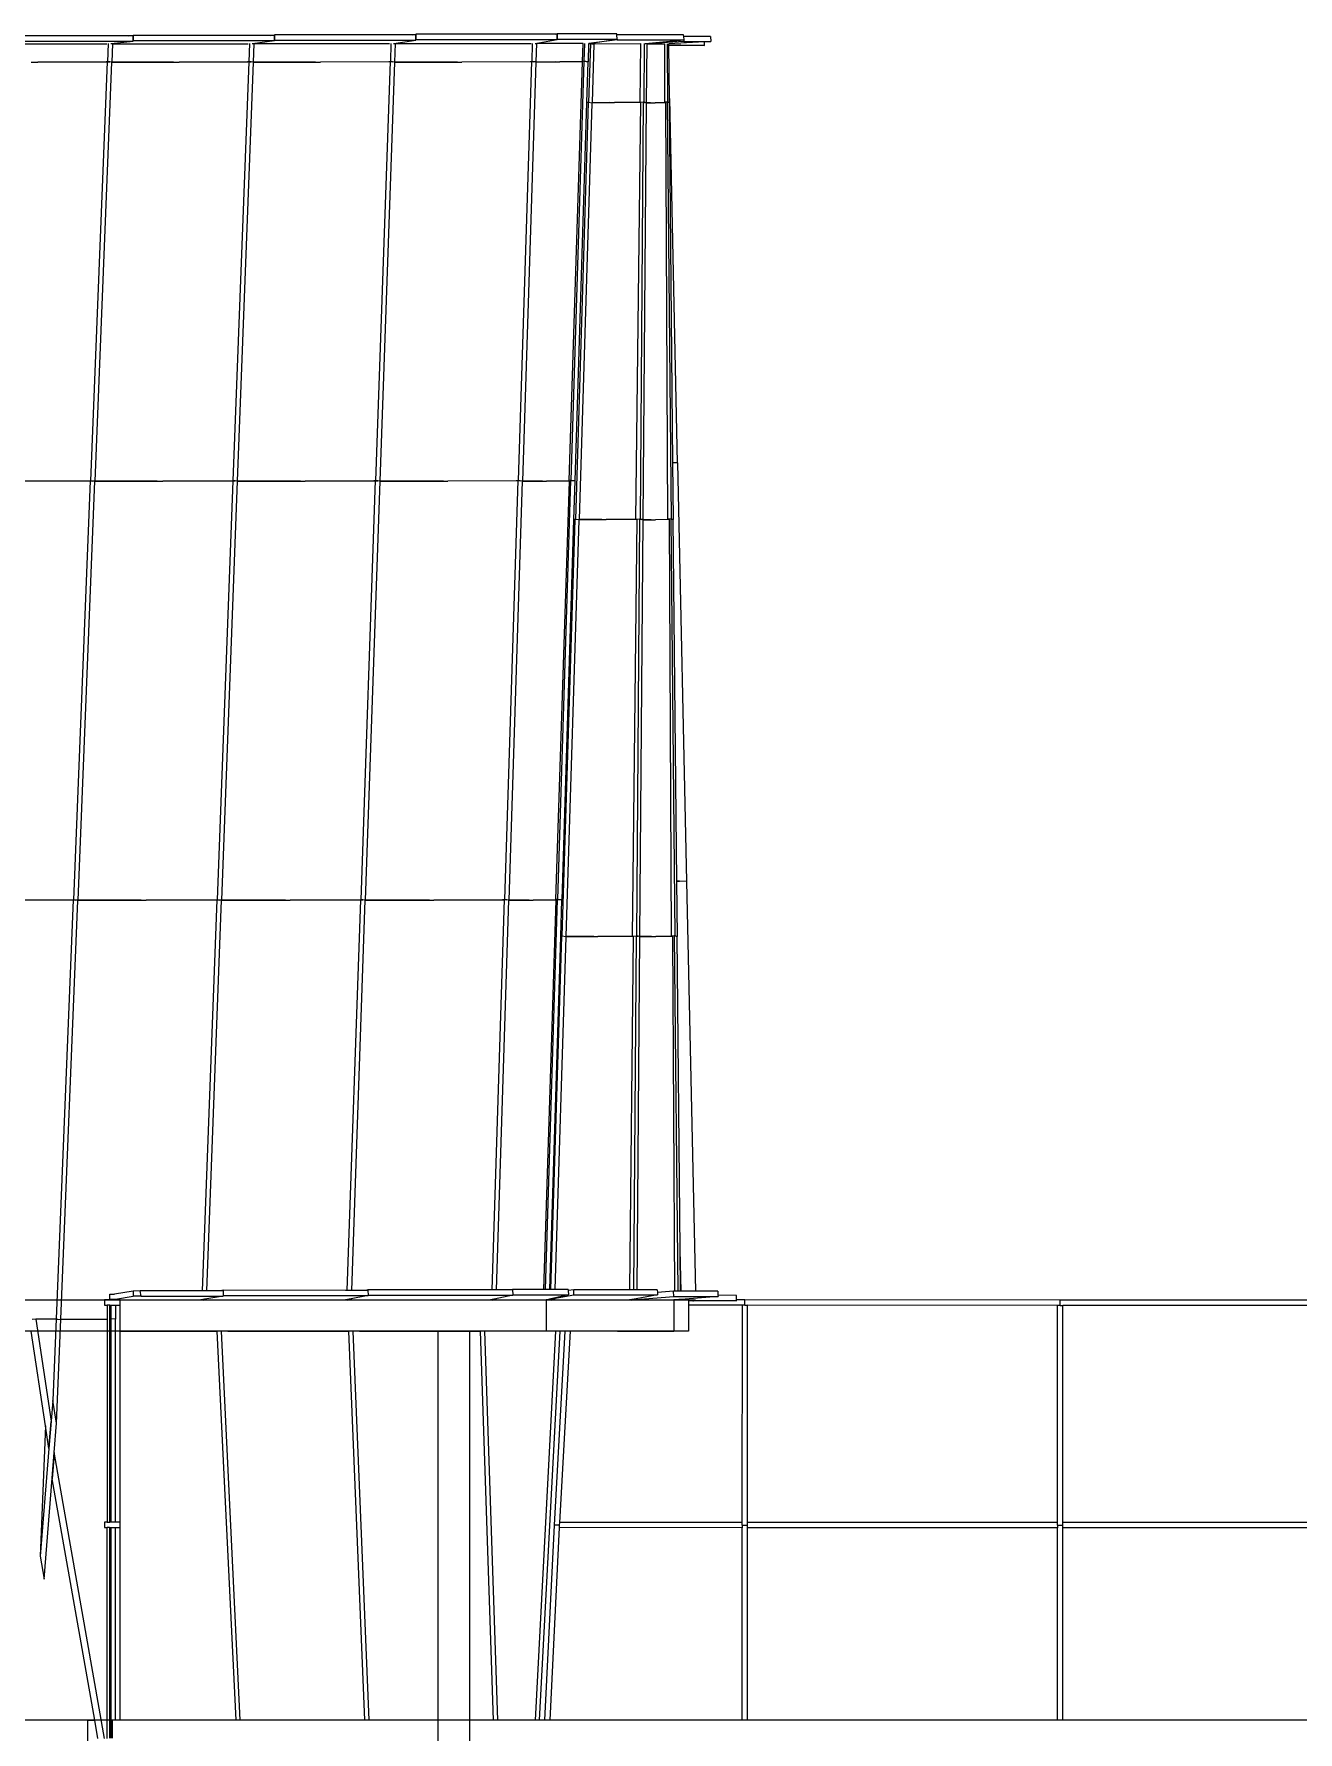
# Model space of a CAD drawing. Header units: millimetres. Extents: x 90964 to 877642, y 656808 to 1438307.
# Drawn here: x 822047 to 834075, y 1261913 to 1278073 of the extents above; entities that cross this region are included whole.
import ezdxf

# ---------------------------------------------------------------- set-up
doc = ezdxf.new("R2010")
doc.units = ezdxf.units.MM
doc.header["$LTSCALE"] = 300
doc.layers.add('ProfileEdges', color=7, linetype='Continuous')
doc.layers.add('SectionCutEdges', color=7, linetype='Continuous')

msp = doc.modelspace()

# ---------------------------------------------------------------- linework, layer by layer
at = {"color": 251}
for p, q in [((821444.5, 1277979.3), (822741.8, 1277979.4)), ((822951.5, 1278054.2), (821645.5, 1278054.2)), ((821646.9, 1278004.3), (822991.8, 1278004.3)), ((822754.4, 1277980.8), (822747.4, 1277808.1)), ((822779.7, 1277980.8), (822780.8, 1277980.9)), ((822780.8, 1277980.9), (822991.8, 1278004.3)), ((822780.8, 1277980.9), (822792, 1277979.8)), ((822790.7, 1277804.8), (822797.8, 1277979.3)), ((822792, 1277979.8), (824086.8, 1277979.9)), ((822792, 1277979.8), (822797.8, 1277979.3)), ((822951.5, 1278054.2), (822990.2, 1278059.3)), ((822990.4, 1278054.2), (822951.5, 1278054.2)), ((824301.5, 1278059.3), (822990.2, 1278059.3)), ((822990.2, 1278059.3), (822990.4, 1278054.2)), ((822991.3, 1278020), (822990.4, 1278054.2)), ((822990.4, 1278054.2), (822991.5, 1278020)), ((822991.3, 1278020), (822991.5, 1278020)), ((822991.6, 1278009.3), (822991.3, 1278020)), ((822991.5, 1278020), (822991.9, 1278009.4)), ((822991.9, 1278009.4), (822991.6, 1278009.3)), ((822991.8, 1278004.3), (822991.6, 1278009.3)), ((822991.9, 1278009.4), (824336.7, 1278009.4)), ((824099.3, 1277981.6), (824092.8, 1277808.9)), ((824124.8, 1277981.6), (824125.7, 1277981.7)), ((824125.7, 1277981.7), (824336.7, 1278009.4)), ((824125.7, 1277981.7), (824139.3, 1277980.4)), ((824136.2, 1277805.3), (824142.8, 1277980)), ((825431.8, 1277980.5), (824139.3, 1277980.4)), ((824139.3, 1277980.4), (824142.8, 1277980)), ((824301.5, 1278059.3), (824334.9, 1278064.3)), ((824335.1, 1278059.3), (824301.5, 1278059.3)), ((825650.2, 1278064.3), (824334.9, 1278064.3)), ((824334.9, 1278064.3), (824335.1, 1278059.3)), ((824336.4, 1278019), (824335.1, 1278059.3)), ((824335.1, 1278059.3), (824336.7, 1278019)), ((824336.4, 1278019), (824336.7, 1278019)), ((824336.6, 1278014.4), (824336.4, 1278019)), ((824336.8, 1278014.5), (824336.6, 1278014.4)), ((824336.7, 1278009.4), (824336.6, 1278014.4)), ((824336.7, 1278019), (824336.8, 1278014.5)), ((824336.8, 1278014.5), (825681.7, 1278014.5)), ((825444.3, 1277982.4), (825438.3, 1277809.7)), ((825469.9, 1277982.4), (825470.7, 1277982.5)), ((825470.7, 1277982.5), (825681.7, 1278014.5)), ((825470.7, 1277982.5), (825486.5, 1277980.9)), ((825481.6, 1277805.8), (825487.7, 1277980.8)), ((825486.5, 1277980.9), (826776.8, 1277981)), ((825486.5, 1277980.9), (825487.7, 1277980.8)), ((825650.2, 1278064.3), (825679.6, 1278069.4)), ((825679.8, 1278064.3), (825650.2, 1278064.3)), ((827005.5, 1278069.4), (825679.6, 1278069.4)), ((825679.6, 1278069.4), (825679.8, 1278064.3)), ((825681.5, 1278019.5), (825679.8, 1278064.3)), ((825679.8, 1278064.3), (825681.7, 1278019.6)), ((825681.7, 1278019.6), (825681.5, 1278019.5)), ((825681.7, 1278014.5), (825681.5, 1278019.5)), ((825681.7, 1278019.6), (827026.6, 1278019.6)), ((826789.3, 1277983.2), (826783.7, 1277810.5)), ((826815, 1277983.2), (826815.6, 1277983.3)), ((826815.6, 1277983.3), (827026.6, 1278019.6)), ((826815.6, 1277983.3), (826832.7, 1277981.5)), ((826827.1, 1277806.1), (826832.7, 1277981.3)), ((826832.7, 1277981.3), (826832.7, 1277981.5)), ((827271.8, 1277981.3), (826832.7, 1277981.3)), ((827005.5, 1278069.4), (827024.3, 1278072.9)), ((827024.5, 1278069.4), (827005.5, 1278069.4)), ((827592.8, 1278072.9), (827024.3, 1278072.9)), ((827024.3, 1278072.9), (827024.5, 1278069.4)), ((827024.5, 1278069.4), (827026.6, 1278023.1)), ((827026.4, 1278023.1), (827024.5, 1278069.4)), ((827026.6, 1278023.1), (827026.4, 1278023.1)), ((827026.6, 1278019.6), (827026.4, 1278023.1)), ((827026.6, 1278023.1), (827595.6, 1278023.1)), ((827266.3, 1277810.8), (827271.8, 1277981.3)), ((827284.4, 1277983.7), (827279.1, 1277813.1)), ((827322.5, 1277808.6), (827327.8, 1277980.8)), ((827341.9, 1277982.3), (827324.4, 1277420.6)), ((827327.8, 1277981.8), (827595.2, 1278023)), ((827595.5, 1278016.2), (827327.8, 1277981.1)), ((827327.8, 1277981.8), (827327.9, 1277983.7)), ((827327.8, 1277980.8), (827341.9, 1277982.3)), ((827327.8, 1277981.1), (827327.8, 1277981.8)), ((827327.8, 1277980.8), (827327.8, 1277981.1)), ((827341.9, 1277982.3), (827356.8, 1277980.1)), ((827356.8, 1277980.1), (827359.7, 1277980.4)), ((827356.8, 1277980.1), (827359.7, 1277979.7)), ((827359.7, 1277980.4), (827821.7, 1277980.8)), ((827359.7, 1277980.4), (827359.7, 1277979.7)), ((827359.7, 1277979.7), (827378.3, 1277976.9)), ((827361, 1277419.3), (827378.3, 1277976.9)), ((827593.2, 1278066.1), (827592.8, 1278072.9)), ((828229.3, 1278066.1), (827593.2, 1278066.1)), ((827595.6, 1278023.1), (827593.2, 1278066.1)), ((827595.2, 1278023), (827595.6, 1278023.1)), ((827595.2, 1278023), (827595.5, 1278016.2)), ((827595.5, 1278016.2), (828232.7, 1278016.2)), ((827814.6, 1277420.5), (827821.7, 1277980)), ((827821.7, 1277980), (827821.7, 1277980.8)), ((827853.5, 1277982.9), (827849.3, 1277422.7)), ((827862.4, 1277982.7), (827865.6, 1277982)), ((827865.6, 1277982), (828231.5, 1278016.1)), ((827865.6, 1277982), (827870, 1277981.1)), ((828232.2, 1277999.7), (827870.1, 1277980)), ((827875.4, 1277980.1), (827881.1, 1277979)), ((827876.9, 1277417.6), (827881.1, 1277978.8)), ((827881.1, 1277978.8), (827881.1, 1277979)), ((827881.1, 1277978.8), (828048.7, 1277978.9)), ((828050.9, 1277423.2), (828048.7, 1277978.9)), ((828070.9, 1277980), (828076.4, 1277424.4)), ((828428.4, 1277996.8), (828089.5, 1277980)), ((828089.5, 1277980), (828089.5, 1277980.1)), ((828089.5, 1277974), (828089.5, 1277980)), ((828089.5, 1277974), (828427.6, 1277962.1)), ((828089.6, 1277962.1), (828089.5, 1277974)), ((828427.6, 1277962.1), (828089.6, 1277962.1)), ((828094.6, 1277458.7), (828089.6, 1277962.1)), ((828230.5, 1278049.6), (828229.3, 1278066.1)), ((828484.6, 1278049.6), (828230.5, 1278049.6)), ((828232.7, 1278016.2), (828230.5, 1278049.6)), ((828231.5, 1278016.1), (828232.7, 1278016.2)), ((828231.5, 1278016.1), (828232.2, 1277999.7)), ((828232.2, 1277999.7), (828486.8, 1277999.7)), ((828427.6, 1277962.1), (828428.4, 1277996.8)), ((828486.8, 1277999.7), (828428.4, 1277996.8)), ((828484.6, 1278049.6), (828486.8, 1277999.7)), ((822022.2, 1277804.2), (822083.4, 1277804.2)), ((822733.2, 1277804.9), (822083.4, 1277804.2)), ((822745.3, 1277808.2), (822584.7, 1273820)), ((822628.7, 1273817.3), (822789.3, 1277803.8)), ((822738.1, 1277804.9), (822733.2, 1277804.9)), ((822734.4, 1277806.7), (822733.3, 1277806.6)), ((822745.3, 1277808.2), (822734.4, 1277806.7)), ((822747.1, 1277808), (822745.3, 1277808.2)), ((822747.1, 1277808), (822747.4, 1277808.1)), ((822768.2, 1277806.1), (822747.1, 1277808)), ((822747.4, 1277808.1), (822768.2, 1277806.1)), ((822789.3, 1277804.2), (822768.2, 1277806.1)), ((822789.3, 1277804.2), (822790.7, 1277804)), ((822789.3, 1277803.8), (822789.3, 1277804.2)), ((822789.3, 1277804.2), (822789.3, 1277804.2)), ((822790.7, 1277804), (822789.3, 1277803.8)), ((822790.7, 1277804.8), (823375.4, 1277804.7)), ((822790.7, 1277804.2), (822790.7, 1277804.8)), ((823375.4, 1277804.7), (822790.7, 1277804.2)), ((822790.7, 1277804), (822790.7, 1277804.2)), ((823375.4, 1277804.7), (823428.8, 1277804.7)), ((824078.7, 1277805.5), (823428.8, 1277804.7)), ((824090.8, 1277809), (823941, 1273820.8)), ((823985.1, 1273817.9), (824134.7, 1277804.5)), ((824083.6, 1277805.5), (824078.7, 1277805.5)), ((824079.9, 1277807.3), (824078.8, 1277807.2)), ((824090.8, 1277809), (824079.9, 1277807.3)), ((824092.5, 1277808.8), (824090.8, 1277809)), ((824092.5, 1277808.8), (824092.8, 1277808.9)), ((824113.7, 1277806.9), (824092.5, 1277808.8)), ((824092.8, 1277808.9), (824113.7, 1277806.9)), ((824134.8, 1277804.9), (824113.7, 1277806.9)), ((824135.1, 1277804.6), (824134.7, 1277804.5)), ((824134.7, 1277804.5), (824134.8, 1277804.6)), ((824134.8, 1277804.9), (824136.2, 1277804.7)), ((824134.8, 1277804.6), (824134.8, 1277804.9)), ((824134.8, 1277804.9), (824134.8, 1277804.9)), ((824135.1, 1277804.6), (824134.8, 1277804.6)), ((824726.6, 1277805.3), (824135.1, 1277804.6)), ((824136.2, 1277804.7), (824135.1, 1277804.6)), ((824136.2, 1277805.3), (824726.6, 1277805.3)), ((824136.2, 1277804.7), (824136.2, 1277805.3)), ((824726.6, 1277805.3), (824774.3, 1277805.2)), ((825424.1, 1277806.1), (824774.3, 1277805.2)), ((825436.2, 1277809.8), (825297.4, 1273821.7)), ((825341.4, 1273818.5), (825480.2, 1277805)), ((825429, 1277806.1), (825424.1, 1277806.1)), ((825425.3, 1277807.9), (825424.2, 1277807.7)), ((825436.2, 1277809.8), (825425.3, 1277807.9)), ((825438, 1277809.7), (825436.2, 1277809.8)), ((825438, 1277809.7), (825438.3, 1277809.7)), ((825459.1, 1277807.6), (825438, 1277809.7)), ((825438.3, 1277809.7), (825459.1, 1277807.6)), ((825480.2, 1277805.6), (825459.1, 1277807.6)), ((826076.2, 1277805.8), (825480.2, 1277805)), ((825480.2, 1277805.6), (825481.6, 1277805.4)), ((825480.2, 1277805.6), (825480.2, 1277805.6)), ((825480.2, 1277805.2), (825480.2, 1277805.6)), ((825481.6, 1277805.4), (825480.2, 1277805.2)), ((825480.2, 1277805), (825480.2, 1277805.2)), ((825481.6, 1277805.8), (826076.2, 1277805.8)), ((825481.6, 1277805.4), (825481.6, 1277805.8)), ((826076.2, 1277805.8), (826119.7, 1277805.7)), ((826769.6, 1277806.7), (826119.7, 1277805.7)), ((826781.7, 1277810.6), (826653.8, 1273822.5)), ((826697.8, 1273818.3), (826825.7, 1277805.8)), ((826774.5, 1277806.7), (826769.6, 1277806.7)), ((826770.8, 1277808.5), (826769.7, 1277808.3)), ((826781.7, 1277810.6), (826770.8, 1277808.5)), ((826783.4, 1277810.5), (826781.7, 1277810.6)), ((826783.4, 1277810.5), (826783.7, 1277810.5)), ((826804.5, 1277808.4), (826783.4, 1277810.5)), ((826783.7, 1277810.5), (826804.5, 1277808.4)), ((826825.7, 1277806.3), (826804.5, 1277808.4)), ((826825.7, 1277806.3), (826827.1, 1277806.1)), ((826825.7, 1277806.1), (826825.7, 1277806.3)), ((826825.7, 1277806.3), (826825.7, 1277806.3)), ((827010, 1277806.1), (826825.7, 1277805.8)), ((826825.7, 1277806.1), (826827.1, 1277806.1)), ((826827.1, 1277806.1), (826825.7, 1277805.8)), ((826825.7, 1277805.8), (826825.7, 1277806.1)), ((826827.1, 1277806.1), (827010, 1277806.1)), ((826827.1, 1277806.1), (826827.1, 1277806.1)), ((827010, 1277806.1), (827051, 1277806.1)), ((827265.6, 1277806.5), (827051, 1277806.1)), ((827139.9, 1273822.5), (827267.2, 1277806.5)), ((827277.9, 1277813.1), (827154.1, 1273824.9)), ((827267.2, 1277806.5), (827265.6, 1277806.5)), ((827266.3, 1277810.8), (827265.7, 1277810.7)), ((827277.9, 1277813.1), (827266.3, 1277810.8)), ((827278.8, 1277813), (827277.9, 1277813.1)), ((827278.8, 1277813), (827279.1, 1277813.1)), ((827321.6, 1277808.7), (827278.8, 1277813)), ((827279.1, 1277813.1), (827321.6, 1277808.7)), ((827309.5, 1277419.5), (827321.6, 1277808.4)), ((827321.6, 1277808.7), (827322.5, 1277808.6)), ((827321.6, 1277808.4), (827321.6, 1277808.7)), ((827322.5, 1277808.6), (827321.6, 1277808.4)), ((828094.6, 1277458.7), (828168.2, 1273990.9)), ((828095, 1277419.1), (828094.6, 1277458.7)), ((827197.8, 1273820.5), (827309.5, 1277419.5)), ((827321.8, 1277420.9), (827198.7, 1273453.1)), ((827236.9, 1273452.5), (827359.8, 1277415)), ((827321.8, 1277420.9), (827309.5, 1277419.5)), ((827324.4, 1277420.6), (827321.8, 1277420.9)), ((827359.9, 1277415.7), (827324.4, 1277420.6)), ((827359.8, 1277415.3), (827359.9, 1277415.7)), ((827359.8, 1277415.3), (827360.9, 1277415.1)), ((827359.8, 1277415), (827359.8, 1277415.3)), ((827360.9, 1277415.1), (827359.8, 1277415)), ((827360.9, 1277415.1), (827361, 1277418.4)), ((827361, 1277419.3), (827524.9, 1277419.1)), ((827361, 1277418.4), (827361, 1277419.3)), ((827524.9, 1277419.1), (827361, 1277418.4)), ((827524.9, 1277419.1), (827569.9, 1277419.1)), ((827814.6, 1277420.4), (827569.9, 1277419.3)), ((827774.4, 1273452.9), (827823, 1277420.5)), ((827844.3, 1277423.2), (827814.4, 1273455.3)), ((827844.3, 1277423.2), (827814.6, 1277420.5)), ((827823, 1277420.5), (827814.6, 1277420.4)), ((827814.6, 1277420.4), (827814.6, 1277420.5)), ((827847.8, 1277422.6), (827844.3, 1277423.2)), ((827845.2, 1273450.5), (827875.1, 1277417.1)), ((827847.8, 1277422.6), (827849.3, 1277422.7)), ((827857.7, 1277420.9), (827847.8, 1277422.6)), ((827849.3, 1277422.7), (827857.7, 1277421)), ((827857.7, 1277421), (827857.7, 1277420.9)), ((827857.7, 1277421), (827861.5, 1277420.3)), ((827861.5, 1277420.3), (827857.7, 1277420.9)), ((827875.1, 1277418), (827861.5, 1277420.3)), ((827875.1, 1277417.6), (827875.1, 1277418)), ((827875.1, 1277417.6), (827875.2, 1277417.6)), ((827875.1, 1277417.6), (827875.2, 1277417.6)), ((827875.1, 1277417.3), (827875.1, 1277417.6)), ((827875.1, 1277417.6), (827875.1, 1277417.6)), ((827876.4, 1277417.3), (827875.1, 1277417.3)), ((827875.1, 1277417.1), (827875.1, 1277417.3)), ((827876.9, 1277417.2), (827875.1, 1277417.1)), ((827875.2, 1277417.6), (827876.4, 1277417.3)), ((827876.4, 1277417.3), (827876.9, 1277417.2)), ((827876.9, 1277417.6), (827913.8, 1277417.5)), ((827876.9, 1277417.3), (827876.9, 1277417.6)), ((827913.8, 1277417.5), (827876.9, 1277417.3)), ((827876.9, 1277417.2), (827876.9, 1277417.3)), ((827913.8, 1277417.5), (827958.5, 1277417.5)), ((828050, 1277418.2), (827958.5, 1277417.7)), ((828050.9, 1277423.2), (828050, 1277423.2)), ((828060.6, 1277418.3), (828050, 1277418.2)), ((828072.8, 1277424.6), (828050.9, 1277423.2)), ((828077.6, 1273455), (828060.6, 1277418.3)), ((828072.8, 1277424.6), (828111.7, 1273456.8)), ((828074.2, 1277424.3), (828072.8, 1277424.6)), ((828074.2, 1277424.3), (828076.4, 1277424.4)), ((828093.6, 1277419.5), (828074.2, 1277424.3)), ((828076.4, 1277424.4), (828093.6, 1277419.5)), ((828093.6, 1277419.5), (828095, 1277419.1)), ((828093.6, 1277419.1), (828093.6, 1277419.5)), ((828095, 1277419.1), (828093.6, 1277419.1)), ((828127.2, 1273992.4), (828093.6, 1277419.1)), ((828168.2, 1273990.9), (828127.2, 1273992.4)), ((828132.5, 1273451.7), (828127.2, 1273992.4)), ((828171, 1273990.8), (828168.2, 1273990.9)), ((828171, 1273990.8), (828255.5, 1270007.1)), ((822566.9, 1273816.8), (821916.4, 1273816.1)), ((822582.6, 1273820.1), (822421.9, 1269832)), ((822466.5, 1269829.3), (822627.1, 1273815.9)), ((822567.9, 1273818), (822566.9, 1273817.9)), ((822575.8, 1273816.8), (822566.9, 1273816.8)), ((822582.6, 1273820.1), (822567.9, 1273818)), ((822584.4, 1273820), (822582.6, 1273820.1)), ((822584.4, 1273820), (822584.7, 1273820)), ((822605.7, 1273818.1), (822584.4, 1273820)), ((822584.7, 1273820), (822605.7, 1273818.1)), ((822627.2, 1273816.3), (822605.7, 1273818.1)), ((822627.1, 1273815.9), (822627.2, 1273816.2)), ((822628.6, 1273816.1), (822627.1, 1273815.9)), ((822627.2, 1273816.2), (822627.2, 1273816.3)), ((822627.2, 1273816.2), (822628.6, 1273816.1)), ((822628.6, 1273816.1), (822628.7, 1273817.3)), ((823220.9, 1273816.7), (822628.6, 1273816.1)), ((822628.7, 1273817.3), (823220.9, 1273816.7)), ((823220.9, 1273816.7), (823272.7, 1273816.6)), ((823923.3, 1273817.4), (823272.7, 1273816.6)), ((823938.9, 1273821), (823789.2, 1269832.8)), ((823833.8, 1269829.9), (823983.5, 1273816.5)), ((823924.3, 1273818.5), (823923.3, 1273818.4)), ((823932.1, 1273817.4), (823923.3, 1273817.4)), ((823938.9, 1273821), (823924.3, 1273818.5)), ((823940.7, 1273820.8), (823938.9, 1273821)), ((823940.7, 1273820.8), (823941, 1273820.8)), ((823962.2, 1273818.9), (823940.7, 1273820.8)), ((823941, 1273820.8), (823962.2, 1273818.9)), ((823983.5, 1273817), (823962.2, 1273818.9)), ((824582.8, 1273817.2), (823983.5, 1273816.5)), ((823983.5, 1273816.9), (823983.5, 1273817)), ((823983.5, 1273816.9), (823985, 1273816.8)), ((823983.5, 1273816.5), (823983.5, 1273816.9)), ((823985, 1273816.8), (823983.5, 1273816.5)), ((823983.5, 1273816.5), (823983.5, 1273816.5)), ((823985, 1273816.8), (823985.1, 1273817.9)), ((823985.1, 1273817.9), (824582.8, 1273817.2)), ((824582.8, 1273817.2), (824629.1, 1273817.2)), ((825279.7, 1273818), (824629.1, 1273817.2)), ((825295.3, 1273821.8), (825156.5, 1269833.6)), ((825201.1, 1269830.5), (825339.9, 1273816.9)), ((825280.7, 1273819), (825279.7, 1273818.8)), ((825288.5, 1273818), (825279.7, 1273818)), ((825295.3, 1273821.8), (825280.7, 1273819)), ((825297.1, 1273821.6), (825295.3, 1273821.8)), ((825297.1, 1273821.6), (825297.4, 1273821.7)), ((825318.5, 1273819.7), (825297.1, 1273821.6)), ((825297.4, 1273821.7), (825318.5, 1273819.7)), ((825339.9, 1273817.7), (825318.5, 1273819.7)), ((825943.4, 1273817.7), (825339.9, 1273816.9)), ((825339.9, 1273817.6), (825339.9, 1273817.7)), ((825339.9, 1273817.6), (825341.4, 1273817.5)), ((825339.9, 1273817.2), (825339.9, 1273817.6)), ((825341.4, 1273817.5), (825339.9, 1273817.2)), ((825339.9, 1273816.9), (825339.9, 1273817.2)), ((825341.4, 1273818.5), (825943.4, 1273817.7)), ((825341.4, 1273817.5), (825341.4, 1273818.5)), ((825943.4, 1273817.7), (825985.5, 1273817.7)), ((826636.1, 1273818.6), (825985.5, 1273817.7)), ((826651.7, 1273822.6), (826523.7, 1269834.4)), ((826568.4, 1269830.3), (826696.3, 1273817.8)), ((826637, 1273819.5), (826636.1, 1273819.3)), ((826644.9, 1273818.6), (826636.1, 1273818.6)), ((826651.7, 1273822.6), (826637, 1273819.5)), ((826653.4, 1273822.4), (826651.7, 1273822.6)), ((826653.4, 1273822.4), (826653.8, 1273822.5)), ((826674.8, 1273820.4), (826653.4, 1273822.4)), ((826653.8, 1273822.5), (826674.8, 1273820.4)), ((826696.3, 1273818.4), (826674.8, 1273820.4)), ((826696.3, 1273818.3), (826696.3, 1273818.4)), ((826696.3, 1273818.3), (826697.8, 1273818.2)), ((826696.3, 1273817.9), (826696.3, 1273818.3)), ((826697.8, 1273818.2), (826696.3, 1273817.9)), ((826884.6, 1273818.1), (826696.3, 1273817.8)), ((826696.3, 1273817.8), (826696.3, 1273817.9)), ((826697.8, 1273818.3), (826884.6, 1273818.1)), ((826697.8, 1273818.2), (826697.8, 1273818.3)), ((826884.6, 1273818.1), (826924.3, 1273818)), ((827138.7, 1273818.4), (826924.3, 1273818)), ((827014.5, 1269834.3), (827141.7, 1273818.4)), ((827151.8, 1273825), (827028, 1269836.8)), ((827141.7, 1273818.4), (827138.7, 1273818.4)), ((827139.9, 1273822.5), (827138.8, 1273822.2)), ((827151.8, 1273825), (827139.9, 1273822.5)), ((827153.5, 1273824.8), (827151.8, 1273825)), ((827153.5, 1273824.8), (827154.1, 1273824.9)), ((827196.1, 1273820.7), (827153.5, 1273824.8)), ((827154.1, 1273824.9), (827196.1, 1273820.7)), ((827184.7, 1273452.2), (827196.1, 1273820.2)), ((827196.1, 1273820.7), (827197.8, 1273820.5)), ((827196.1, 1273820.2), (827196.1, 1273820.7)), ((827197.8, 1273820.5), (827196.1, 1273820.2)), ((827194.6, 1273453.7), (827071.6, 1269485.8)), ((827072.4, 1269832.6), (827184.7, 1273452.2)), ((827111.9, 1269485), (827234.8, 1273447.6)), ((827194.6, 1273453.7), (827184.7, 1273452.2)), ((827198.7, 1273453.1), (827194.6, 1273453.7)), ((827234.8, 1273448.7), (827198.7, 1273453.1)), ((827234.8, 1273448.1), (827234.8, 1273448.7)), ((827234.8, 1273448.1), (827236.8, 1273447.8)), ((827234.8, 1273447.6), (827234.8, 1273448.1)), ((827236.8, 1273447.8), (827234.8, 1273447.6)), ((827236.8, 1273447.8), (827236.9, 1273450.9)), ((827236.9, 1273452.5), (827449.5, 1273451.7)), ((827236.9, 1273450.9), (827236.9, 1273452.5)), ((827449.5, 1273451.7), (827236.9, 1273450.9)), ((827449.5, 1273451.7), (827491.2, 1273451.5)), ((827774.4, 1273452.9), (827491.2, 1273451.8)), ((827742.3, 1269485.3), (827787.7, 1273452.9)), ((827783.6, 1273452.9), (827774.4, 1273452.9)), ((827810.1, 1273455.7), (827780.2, 1269487.9)), ((827810.1, 1273455.7), (827783.6, 1273452.9)), ((827787.7, 1273452.9), (827783.6, 1273452.9)), ((827813.3, 1273455.2), (827810.1, 1273455.7)), ((827813.3, 1273455.2), (827814.3, 1273455.3)), ((827814.3, 1273455.1), (827813.3, 1273455.2)), ((827813.4, 1269483), (827843.3, 1273449.8)), ((827814.3, 1273455.1), (827814.3, 1273455.3)), ((827814.3, 1273455.3), (827814.4, 1273455.3)), ((827828.3, 1273453), (827814.3, 1273455.1)), ((827814.4, 1273455.3), (827828.3, 1273453)), ((827843.3, 1273450.8), (827828.3, 1273453)), ((827843.3, 1273450.5), (827843.3, 1273450.8)), ((827843.3, 1273450.5), (827845.2, 1273450.1)), ((827843.3, 1273450), (827843.3, 1273450.5)), ((827918.5, 1273450.1), (827843.3, 1273449.8)), ((827845.2, 1273450.1), (827843.3, 1273450)), ((827843.3, 1273449.8), (827843.3, 1273450)), ((827845.2, 1273450.5), (827918.5, 1273450.1)), ((827845.2, 1273450.1), (827845.2, 1273450.5)), ((827918.5, 1273450.1), (827961.8, 1273449.9)), ((828076.5, 1273450.8), (827961.8, 1273450.3)), ((828077.6, 1273455), (828076.5, 1273454.9)), ((828093.5, 1273450.8), (828076.5, 1273450.8)), ((828106.2, 1273457.1), (828077.6, 1273455)), ((828113.2, 1269487.3), (828093.5, 1273450.8)), ((828106.2, 1273457.1), (828145.1, 1269489.3)), ((828108.7, 1273456.6), (828106.2, 1273457.1)), ((828108.7, 1273456.6), (828111.7, 1273456.8)), ((828130.1, 1273452.2), (828108.7, 1273456.6)), ((828111.7, 1273456.8), (828132.5, 1273451.7)), ((828130.1, 1273451.5), (828130.1, 1273452.2)), ((828132.5, 1273451.7), (828130.1, 1273451.5)), ((828163.9, 1270009.9), (828130.1, 1273451.5)), ((828163.9, 1270009.9), (828189.6, 1270009)), ((828163.9, 1270009.7), (828163.9, 1270009.9)), ((828189.6, 1270009), (828163.9, 1270009.7)), ((828169.1, 1269484.4), (828163.9, 1270009.7)), ((828255.5, 1270007.1), (828189.6, 1270009)), ((828257.6, 1270007.1), (828255.5, 1270007.1)), ((828257.6, 1270007.1), (828340.4, 1266107.3)), ((822404.9, 1269828.8), (821749, 1269828.1)), ((822419.8, 1269832.1), (822259.1, 1265843.9)), ((822304.3, 1265841.2), (822464.9, 1269827.9)), ((822413.4, 1269828.8), (822404.9, 1269828.8)), ((822405.9, 1269829.9), (822405, 1269829.8)), ((822419.8, 1269832.1), (822405.9, 1269829.9)), ((822421.6, 1269831.9), (822419.8, 1269832.1)), ((822421.6, 1269831.9), (822421.9, 1269832)), ((822443.3, 1269830.1), (822421.6, 1269831.9)), ((822421.9, 1269832), (822443.3, 1269830.1)), ((822465, 1269828.3), (822443.3, 1269830.1)), ((822464.9, 1269827.9), (822465, 1269828.2)), ((822465.8, 1269828), (822464.9, 1269827.9)), ((822465, 1269828.2), (822465, 1269828.3)), ((822465, 1269828.2), (822466.5, 1269828.1)), ((823066.6, 1269828.6), (822465.8, 1269828)), ((822466.5, 1269828.1), (822465.8, 1269828)), ((822466.5, 1269829.3), (823066.6, 1269828.6)), ((822466.5, 1269828.1), (822466.5, 1269829.3)), ((823066.6, 1269828.6), (823116.3, 1269828.6)), ((823772.3, 1269829.4), (823116.3, 1269828.6)), ((823787.2, 1269832.9), (823647.4, 1266111.6)), ((823692.8, 1266111.6), (823832.3, 1269828.4)), ((823773.2, 1269830.4), (823772.3, 1269830.2)), ((823780.7, 1269829.4), (823772.3, 1269829.4)), ((823787.2, 1269832.9), (823773.2, 1269830.4)), ((823788.9, 1269832.8), (823787.2, 1269832.9)), ((823788.9, 1269832.8), (823789.2, 1269832.8)), ((823810.6, 1269830.9), (823788.9, 1269832.8)), ((823789.2, 1269832.8), (823810.6, 1269830.9)), ((823832.3, 1269829), (823810.6, 1269830.9)), ((824439.1, 1269829.2), (823832.3, 1269828.4)), ((823832.3, 1269829), (823833.8, 1269828.8)), ((823832.3, 1269829), (823832.3, 1269829)), ((823832.3, 1269828.6), (823832.3, 1269829)), ((823833.8, 1269828.8), (823832.3, 1269828.6)), ((823832.3, 1269828.4), (823832.3, 1269828.6)), ((823833.8, 1269829.9), (824439.1, 1269829.2)), ((823833.8, 1269828.8), (823833.8, 1269829.9)), ((824439.1, 1269829.2), (824483.6, 1269829.1)), ((825139.6, 1269830), (824483.6, 1269829.1)), ((825154.5, 1269833.7), (825025, 1266116.3)), ((825070.4, 1266116.3), (825199.6, 1269828.8)), ((825140.5, 1269830.9), (825139.6, 1269830.7)), ((825148, 1269830), (825139.6, 1269830)), ((825154.5, 1269833.7), (825140.5, 1269830.9)), ((825156.2, 1269833.6), (825154.5, 1269833.7)), ((825156.2, 1269833.6), (825156.5, 1269833.6)), ((825177.9, 1269831.7), (825156.2, 1269833.6)), ((825156.5, 1269833.6), (825177.9, 1269831.7)), ((825199.6, 1269829.8), (825177.9, 1269831.7)), ((825199.6, 1269829.7), (825199.6, 1269829.8)), ((825810.5, 1269829.7), (825199.6, 1269828.8)), ((825199.6, 1269829.7), (825201.1, 1269829.5)), ((825199.6, 1269829.3), (825199.6, 1269829.7)), ((825201.1, 1269829.5), (825199.6, 1269829.3)), ((825199.6, 1269828.8), (825199.6, 1269829.3)), ((825201.1, 1269830.5), (825810.5, 1269829.7)), ((825201.1, 1269829.5), (825201.1, 1269830.5)), ((825810.5, 1269829.7), (825850.9, 1269829.6)), ((826506.9, 1269830.6), (825850.9, 1269829.6)), ((826521.7, 1269834.5), (826402.6, 1266120.9)), ((826447.9, 1266120.9), (826566.9, 1269829.7)), ((826507.8, 1269831.4), (826506.9, 1269831.1)), ((826515.3, 1269830.6), (826506.9, 1269830.6)), ((826521.7, 1269834.5), (826507.8, 1269831.4)), ((826523.5, 1269834.4), (826521.7, 1269834.5)), ((826523.5, 1269834.4), (826523.7, 1269834.4)), ((826545.2, 1269832.4), (826523.5, 1269834.4)), ((826523.7, 1269834.4), (826545.2, 1269832.4)), ((826566.9, 1269830.5), (826545.2, 1269832.4)), ((826566.9, 1269830.4), (826566.9, 1269830.5)), ((826566.9, 1269830.4), (826568.4, 1269830.3)), ((826566.9, 1269830), (826566.9, 1269830.4)), ((826568.4, 1269830.3), (826566.9, 1269830)), ((826759.2, 1269830), (826566.9, 1269829.7)), ((826566.9, 1269829.7), (826566.9, 1269830)), ((826568.4, 1269830.3), (826759.2, 1269830)), ((826568.4, 1269830.3), (826568.4, 1269830.3)), ((826759.2, 1269830), (826797.3, 1269830)), ((827013.2, 1269830.4), (826797.3, 1269830)), ((826897.9, 1266124.3), (827016.1, 1269830.4)), ((827025.6, 1269836.9), (826910.5, 1266124.3)), ((827016.1, 1269830.4), (827013.2, 1269830.4)), ((827014.5, 1269834.3), (827013.3, 1269834)), ((827025.6, 1269836.9), (827014.5, 1269834.3)), ((827027.4, 1269836.7), (827025.6, 1269836.9)), ((827027.4, 1269836.7), (827028, 1269836.8)), ((827070.6, 1269832.7), (827027.4, 1269836.7)), ((827028, 1269836.8), (827070.6, 1269832.7)), ((827059.8, 1269484.9), (827070.5, 1269832.2)), ((827070.5, 1269832.2), (827070.6, 1269832.7)), ((827072.4, 1269832.6), (827070.5, 1269832.2)), ((827070.6, 1269832.7), (827072.4, 1269832.6)), ((826955.5, 1266124.3), (827059.8, 1269484.9)), ((827068, 1269486.3), (826963.7, 1266124.3)), ((827005.7, 1266124.2), (827109.8, 1269480.6)), ((827068, 1269486.3), (827059.8, 1269484.9)), ((827071.6, 1269485.8), (827068, 1269486.3)), ((827109.8, 1269481.5), (827071.6, 1269485.8)), ((827109.8, 1269481.1), (827109.8, 1269481.5)), ((827109.8, 1269481.1), (827111.7, 1269480.8)), ((827109.8, 1269480.6), (827109.8, 1269481.1)), ((827111.7, 1269480.8), (827109.8, 1269480.6)), ((827111.7, 1269480.8), (827111.8, 1269483.3)), ((827111.8, 1269483.3), (827111.9, 1269485)), ((827373.7, 1269484.2), (827111.8, 1269483.3)), ((827111.9, 1269485), (827373.7, 1269484.2)), ((827373.7, 1269484.2), (827412.1, 1269484)), ((827742.3, 1269485.3), (827412.1, 1269484.3)), ((827717, 1266122.4), (827753.4, 1269485.3)), ((827752.9, 1269485.3), (827742.3, 1269485.3)), ((827777, 1269488.1), (827751.6, 1266122.4)), ((827777, 1269488.1), (827752.9, 1269485.3)), ((827753.4, 1269485.3), (827752.9, 1269485.3)), ((827779.4, 1269487.8), (827777, 1269488.1)), ((827779.4, 1269487.8), (827780.2, 1269487.9)), ((827783.8, 1269487.2), (827779.4, 1269487.8)), ((827780.2, 1269487.9), (827783.8, 1269487.3)), ((827783.8, 1269487.2), (827783.8, 1269487.3)), ((827783.8, 1269487.3), (827795.6, 1269485.6)), ((827795.6, 1269485.6), (827783.8, 1269487.2)), ((827786.5, 1266122.4), (827811.9, 1269482.3)), ((827811.9, 1269483.4), (827795.6, 1269485.6)), ((827811.9, 1269483.2), (827811.9, 1269483.4)), ((827811.9, 1269483.2), (827812.6, 1269483)), ((827811.9, 1269483), (827811.9, 1269483.2)), ((827811.9, 1269483), (827812.6, 1269483)), ((827811.9, 1269482.8), (827811.9, 1269483)), ((827813.4, 1269482.9), (827811.9, 1269482.8)), ((827811.9, 1269482.3), (827811.9, 1269482.8)), ((827922.9, 1269482.6), (827811.9, 1269482.3)), ((827812.6, 1269483), (827813.4, 1269482.9)), ((827813.4, 1269483), (827922.9, 1269482.6)), ((827813.4, 1269482.9), (827813.4, 1269483)), ((827922.9, 1269482.6), (827964.8, 1269482.5)), ((828112.1, 1269483.3), (827964.8, 1269482.8)), ((828113.2, 1269487.3), (828112.1, 1269487.2)), ((828127.3, 1269483.3), (828112.1, 1269483.3)), ((828140.4, 1269489.5), (828113.2, 1269487.3)), ((828146, 1266107.4), (828127.3, 1269483.3)), ((828140.4, 1269489.5), (828173.6, 1266107.4)), ((828142.7, 1269489.1), (828140.4, 1269489.5)), ((828142.7, 1269489.1), (828145.1, 1269489.3)), ((828166.9, 1269484.8), (828142.7, 1269489.1)), ((828145.1, 1269489.3), (828166.9, 1269484.8)), ((828166.9, 1269484.8), (828169.1, 1269484.4)), ((828166.9, 1269484.2), (828166.9, 1269484.8)), ((828169.1, 1269484.4), (828166.9, 1269484.2)), ((828196.1, 1266502), (828166.9, 1269484.2)), ((828204.5, 1266107.3), (828196.1, 1266502)), ((828200, 1266107.3), (828196.1, 1266502)), ((822769.8, 1266080.1), (822812.7, 1266080.1)), ((822769.8, 1266078.3), (822769.8, 1266080.1)), ((822802, 1266078.3), (822769.8, 1266078.3)), ((822802, 1266078.3), (822769.8, 1266073)), ((822769.8, 1266073), (822769.8, 1266078.3)), ((822769.9, 1266031.9), (822769.8, 1266073)), ((822769.9, 1266031.9), (822780.1, 1266033.5)), ((822769.9, 1266026.5), (822769.9, 1266031.9)), ((822780.1, 1266033.5), (822780.1, 1266026.5)), ((822780.1, 1266033.5), (822824.2, 1266031.8)), ((822812.7, 1266080.1), (822802, 1266078.3)), ((822992.5, 1266109.9), (822812.7, 1266080.1)), ((822824.2, 1266031.8), (822992.5, 1266059.7)), ((822824.2, 1266031.8), (822825.1, 1266031.8)), ((822825.1, 1266026.5), (822825.1, 1266031.8)), ((823633, 1266111.6), (823057.7, 1266111.8)), ((823066, 1266061.9), (823848.9, 1266061.7)), ((823647.4, 1266111.6), (823633, 1266111.6)), ((823668.9, 1266031.9), (823635, 1266026.3)), ((823692.8, 1266111.6), (823647.4, 1266111.6)), ((823657.6, 1266024.3), (823668.3, 1266026.2)), ((823668.3, 1266026.2), (823689.7, 1266030.1)), ((823671.8, 1266032.3), (823668.9, 1266031.9)), ((823689.7, 1266030.1), (823668.9, 1266031.9)), ((823848.9, 1266061.7), (823671.8, 1266032.3)), ((823689.7, 1266030.1), (823689.8, 1266032.3)), ((823820.2, 1266111.6), (823692.8, 1266111.6)), ((823847, 1266116.7), (823820.2, 1266111.6)), ((823847.2, 1266111.6), (823820.2, 1266111.6)), ((823847.2, 1266111.6), (823847, 1266116.7)), ((825010.6, 1266116.3), (823847, 1266116.7)), ((823847.4, 1266111.6), (823847.2, 1266111.6)), ((823847.4, 1266111.6), (823848.7, 1266066.8)), ((823848.7, 1266066.8), (825226.4, 1266066.4)), ((823848.7, 1266066.8), (823848.9, 1266061.7)), ((825025, 1266116.3), (825010.6, 1266116.3)), ((825046.4, 1266032.2), (825012.7, 1266025.8)), ((825012.7, 1266025.8), (825012.7, 1266025.8)), ((825070.4, 1266116.3), (825025, 1266116.3)), ((825035.2, 1266023.8), (825045, 1266025.8)), ((825045, 1266025.8), (825067.4, 1266030.4)), ((825048.8, 1266032.7), (825046.4, 1266032.2)), ((825067.4, 1266030.4), (825046.4, 1266032.2)), ((825226.4, 1266066.4), (825048.8, 1266032.7)), ((825067.4, 1266030.4), (825067.4, 1266032.7)), ((825200.6, 1266116.2), (825070.4, 1266116.3)), ((825224.3, 1266121.3), (825200.6, 1266116.2)), ((825224.5, 1266116.2), (825200.6, 1266116.2)), ((825224.5, 1266116.2), (825224.3, 1266121.3)), ((826388.2, 1266120.9), (825224.3, 1266121.3)), ((825224.7, 1266116.2), (825224.5, 1266116.2)), ((825224.7, 1266116.2), (825226.2, 1266071.5)), ((825226.2, 1266071.5), (826603.9, 1266071.1)), ((825226.2, 1266071.5), (825226.4, 1266066.4)), ((826402.6, 1266120.9), (826388.2, 1266120.9)), ((826424, 1266032.5), (826390.4, 1266025.4)), ((826390.4, 1266025.3), (826390.4, 1266025.4)), ((826447.9, 1266120.9), (826402.6, 1266120.9)), ((826412.9, 1266023.3), (826421.8, 1266025.3)), ((826421.8, 1266025.3), (826445, 1266030.7)), ((826424.9, 1266032.7), (826424, 1266032.5)), ((826445, 1266030.7), (826424, 1266032.5)), ((826603.9, 1266071.1), (826424.9, 1266032.7)), ((826445, 1266030.7), (826445.1, 1266032.7)), ((826586.5, 1266120.9), (826447.9, 1266120.9)), ((826601.7, 1266124.4), (826586.5, 1266120.9)), ((826601.8, 1266120.9), (826586.5, 1266120.9)), ((826601.8, 1266120.9), (826601.7, 1266124.4)), ((826897.9, 1266124.3), (826601.7, 1266124.4)), ((826602, 1266120.9), (826601.8, 1266120.9)), ((826602, 1266120.9), (826603.8, 1266074.6)), ((826603.8, 1266074.6), (827133.2, 1266074.5)), ((826603.8, 1266074.6), (826603.9, 1266071.1)), ((826910.5, 1266124.3), (826897.9, 1266124.3)), ((826955.5, 1266124.3), (826910.5, 1266124.3)), ((826919.8, 1266025.2), (826919.9, 1266025.2)), ((826919.8, 1266025.2), (826919.8, 1266025.2)), ((826919.9, 1266025.2), (827185.2, 1266072.8)), ((826919.9, 1266025.2), (826952.7, 1266032.7)), ((826960.8, 1266031.9), (826919.9, 1266025.2)), ((826919.9, 1266025.2), (826919.9, 1265726.5)), ((826952.7, 1266032.7), (826952.5, 1266032.7)), ((827133.2, 1266074.5), (826952.7, 1266032.7)), ((826952.7, 1266032.7), (826952.7, 1266032.8)), ((826963.7, 1266124.3), (826955.5, 1266124.3)), ((826960.8, 1266032.3), (826960.8, 1266031.9)), ((827002.7, 1266027.2), (826960.8, 1266031.9)), ((827005.7, 1266124.2), (826963.7, 1266124.3)), ((826967.4, 1266021.4), (826998.9, 1266026.5)), ((826987.5, 1266026.5), (826998.9, 1266026.5)), ((826998.9, 1266026.5), (827002.7, 1266027.2)), ((826998.9, 1266026.5), (827067.2, 1266026.5)), ((827002.7, 1266027.2), (827002.8, 1266032.2)), ((827131.1, 1266124.2), (827005.7, 1266124.2)), ((827067.2, 1266026.5), (827209.5, 1266026.5)), ((827131.1, 1266124.2), (827131.5, 1266113.4)), ((827182.7, 1266122.6), (827131.5, 1266113.4)), ((827131.5, 1266113.4), (827133.2, 1266074.5)), ((827185.2, 1266072.8), (827182.7, 1266122.6)), ((827717, 1266122.4), (827182.7, 1266122.6)), ((827185.2, 1266072.8), (827980, 1266072.6)), ((827209.5, 1266026.5), (827346.1, 1266026.5)), ((827346.1, 1266026.5), (827476, 1266026.5)), ((827476, 1266026.5), (827598.5, 1266026.5)), ((827598.5, 1266026.5), (827653.9, 1266026.5)), ((827714.7, 1266024.9), (827714.6, 1266024.9)), ((827757.4, 1266032.6), (827714.7, 1266024.9)), ((827714.7, 1266024.9), (827777.8, 1266029.8)), ((827751.6, 1266122.4), (827717, 1266122.4)), ((827731.2, 1266022.4), (827758.5, 1266025.6)), ((827786.5, 1266122.4), (827751.6, 1266122.4)), ((827778.4, 1266036.4), (827757.4, 1266032.6)), ((827777.8, 1266029.8), (827757.4, 1266032.6)), ((827758.5, 1266025.6), (827785.8, 1266028.7)), ((827785.8, 1266028.7), (827777.8, 1266029.8)), ((827980, 1266072.6), (827778.4, 1266036.4)), ((827778.9, 1266029.9), (828134.2, 1266057.5)), ((827785.8, 1266028.7), (827785.8, 1266030)), ((827977.5, 1266122.4), (827786.5, 1266122.4)), ((827822.3, 1266026.5), (827913.6, 1266026.5)), ((827913.6, 1266026.5), (827999, 1266026.5)), ((827977.5, 1266122.4), (827978.9, 1266095.5)), ((828131.4, 1266107.4), (827978.9, 1266095.5)), ((827978.9, 1266095.5), (827980, 1266072.6)), ((827999, 1266026.5), (828064.9, 1266026.5)), ((828134.2, 1266057.5), (828131.4, 1266107.4)), ((828146, 1266107.4), (828131.4, 1266107.4)), ((828134.2, 1266057.5), (828556.5, 1266057.3)), ((828137, 1266024.8), (828137.1, 1266024.8)), ((828137.1, 1266024.8), (828137, 1265726.5)), ((828159.4, 1266026.5), (828137.1, 1266024.8)), ((828173.6, 1266107.4), (828146, 1266107.4)), ((828182.5, 1266028.3), (828159.4, 1266026.5)), ((828159.4, 1266026.5), (828182.5, 1266026.5)), ((828200, 1266107.3), (828173.6, 1266107.4)), ((828206.1, 1266030.2), (828182.5, 1266028.3)), ((828182.5, 1266028.3), (828182.5, 1266026.5)), ((828182.5, 1266026.5), (828182.5, 1266026.2)), ((828182.5, 1266026.2), (828274.1, 1266024.7)), ((828204.5, 1266107.3), (828200, 1266107.3)), ((828340.4, 1266107.3), (828204.5, 1266107.3)), ((828245, 1266033.2), (828206.1, 1266030.2)), ((828206.2, 1266026.6), (828206.1, 1266030.2)), ((828274.1, 1266024.7), (828206.2, 1266026.6)), ((828556.5, 1266057.3), (828245, 1266033.2)), ((828274.2, 1266024.7), (828274.1, 1266024.7)), ((828274.1, 1266024.7), (828274.1, 1266019)), ((828274.1, 1266019), (828317.6, 1266017.8)), ((828274.1, 1266019), (828274.1, 1266017.8)), ((828317.6, 1266017.8), (828274.1, 1266017.8)), ((828274.1, 1266017.8), (828274.1, 1265974.7)), ((828342.1, 1266022.9), (828274.2, 1266024.7)), ((828274.2, 1266024.7), (828342.1, 1266023.7)), ((828317.6, 1266017.8), (828321, 1266017.7)), ((828321.4, 1266017.8), (828317.6, 1266017.8)), ((828321, 1266017.7), (828321.4, 1266017.8)), ((828321.4, 1266017.8), (828342.1, 1266022.9)), ((828732.5, 1266017.7), (828321.4, 1266017.8)), ((828553.8, 1266107.2), (828340.4, 1266107.3)), ((828342.1, 1266023.7), (828342.1, 1266022.9)), ((828342.1, 1266023.7), (828732.5, 1266017.7)), ((828553.8, 1266107.2), (828555.8, 1266070.4)), ((828733.2, 1266067.7), (828555.8, 1266070.4)), ((828555.8, 1266070.4), (828556.5, 1266057.3)), ((828732.5, 1266017.7), (828732.6, 1266024.6)), ((828732.6, 1266024.6), (828733.2, 1266067.7)), ((828812.9, 1266024.6), (828732.6, 1266024.6)), ((828812.9, 1265974.6), (828812.9, 1266024.6)), ((831812.9, 1266023.6), (828812.9, 1266024.6)), ((831812.9, 1265973.6), (831812.9, 1266023.6)), ((834812.9, 1266022.6), (831812.9, 1266023.6)), ((822243, 1265840.8), (822063.6, 1265840.6)), ((822257, 1265844), (822225.7, 1265067.9)), ((822244, 1265841.8), (822243, 1265841.6)), ((822250.9, 1265840.8), (822243, 1265840.8)), ((822257, 1265844), (822244, 1265841.8)), ((822258.8, 1265843.9), (822257, 1265844)), ((822258.8, 1265843.9), (822259.1, 1265843.9)), ((822267.4, 1265843.2), (822258.8, 1265843.9)), ((822259.1, 1265843.9), (822267.4, 1265843.2)), ((822262.9, 1264850.9), (822302.7, 1265839.9)), ((822267.4, 1265843.2), (822302.7, 1265840.3)), ((822302.7, 1265840.3), (822304.3, 1265840.1)), ((822302.7, 1265839.9), (822302.7, 1265840.3)), ((822302.7, 1265840.3), (822302.7, 1265840.3)), ((822302.9, 1265839.9), (822302.7, 1265839.9)), ((822717.2, 1265840.4), (822302.9, 1265839.9)), ((822304.3, 1265840.1), (822302.9, 1265839.9)), ((822304.3, 1265841.2), (822717.2, 1265840.8)), ((822304.3, 1265840.1), (822304.3, 1265841.2)), ((822717.2, 1265840.4), (822717.2, 1265840.8)), ((822717.2, 1265840.8), (822742.7, 1265840.8)), ((822742.7, 1265840.4), (822717.2, 1265840.4)), ((822767.7, 1265840.7), (822769.9, 1265840.7)), ((822767.7, 1265840.4), (822769.9, 1265840.7)), ((822768.6, 1265842.5), (822769.9, 1265842.8)), ((822769.9, 1265842.8), (822769.9, 1265976.5)), ((822769.9, 1265842.8), (822777.7, 1265844.1)), ((822769.9, 1265840.7), (822769.9, 1265842.8)), ((822777.7, 1265844.1), (822780.1, 1265844)), ((822777.7, 1265844.1), (822777.7, 1263909.2)), ((822780.1, 1265976.5), (822780.1, 1265844)), ((822823.2, 1265842.4), (822780.1, 1265844)), ((822823.2, 1265842), (822823.2, 1265842.4)), ((822825.1, 1265842.3), (822823.2, 1265842.4)), ((822823.2, 1265842), (822825.1, 1265842.3)), ((822823.2, 1263909.2), (822823.2, 1265842)), ((822825.1, 1265842.3), (822825.1, 1265976.5)), ((822867.2, 1265726.5), (822867.2, 1265976.5)), ((828787.9, 1265974.6), (828274.1, 1265974.7)), ((828274.1, 1265974.7), (828274.1, 1265726.5)), ((828787.2, 1263907.2), (828787.9, 1265974.6)), ((828812.9, 1265974.6), (828787.9, 1265974.6)), ((828812.9, 1265974.6), (828837.9, 1265974.6)), ((828837.2, 1263907.2), (828837.9, 1265974.6)), ((831787.9, 1265973.6), (828837.9, 1265974.6)), ((831787.2, 1263906.3), (831787.9, 1265973.6)), ((831812.9, 1265973.6), (831787.9, 1265973.6)), ((831812.9, 1265973.6), (831837.9, 1265973.6)), ((831837.2, 1263906.2), (831837.9, 1265973.6)), ((834787.9, 1265972.6), (831837.9, 1265973.6)), ((822867.2, 1265726.5), (823788.2, 1265726.5)), ((822867.2, 1263909.2), (822867.2, 1265726.5)), ((823788.2, 1265726.5), (823967.3, 1262026.5)), ((823828.6, 1265726.5), (823788.2, 1265726.5)), ((823828.6, 1265726.5), (824007.7, 1262026.5)), ((823893.5, 1265726.5), (823828.6, 1265726.5)), ((823893.5, 1265726.5), (825041.1, 1265726.5)), ((825041.1, 1265726.5), (825192.5, 1262026.5)), ((825081.5, 1265726.5), (825041.1, 1265726.5)), ((825081.5, 1265726.5), (825232.9, 1262026.5)), ((825146.3, 1265726.5), (825081.5, 1265726.5)), ((825146.3, 1265726.5), (826294, 1265726.5)), ((826294, 1265726.5), (826417.7, 1262026.5)), ((826334.4, 1265726.5), (826294, 1265726.5)), ((826334.4, 1265726.5), (826458.1, 1262026.5)), ((826399.2, 1265726.5), (826334.4, 1265726.5)), ((826919.9, 1265726.5), (826399.2, 1265726.5)), ((826818, 1262026.5), (827014.3, 1265726.5)), ((826858.8, 1262026.5), (827055.1, 1265726.5)), ((827014.3, 1265726.5), (826919.9, 1265726.5)), ((827098.8, 1265726.5), (826996.1, 1263882.8)), ((827055.1, 1265726.5), (827014.3, 1265726.5)), ((827148.9, 1265726.5), (827047.6, 1263907.8)), ((827067.2, 1265726.5), (827055.1, 1265726.5)), ((827098.8, 1265726.5), (827067.2, 1265726.5)), ((827148.9, 1265726.5), (827098.8, 1265726.5)), ((827209.5, 1265726.5), (827148.9, 1265726.5)), ((827346.1, 1265726.5), (827209.5, 1265726.5)), ((827476, 1265726.5), (827346.1, 1265726.5)), ((827598.5, 1265726.5), (827476, 1265726.5)), ((827598.5, 1265726.5), (827712.7, 1265726.5)), ((827712.7, 1265726.5), (827818, 1265726.5)), ((827818, 1265726.5), (827913.6, 1265726.5)), ((827913.6, 1265726.5), (827999, 1265726.5)), ((827999, 1265726.5), (828073.6, 1265726.5)), ((828073.6, 1265726.5), (828137, 1265726.5)), ((828274.1, 1265726.5), (828137, 1265726.5)), ((822156.2, 1264828.3), (822106.1, 1263585.8)), ((822240.4, 1264572), (822239.8, 1264556.4)), ((822220.6, 1264322.7), (822220.8, 1264330.2)), ((826996.1, 1263882.8), (826906.2, 1262026.5)), ((827046, 1263880.2), (826996.1, 1263882.8)), ((827046, 1263880.2), (827044.9, 1263857.8)), ((827047.6, 1263907.8), (827046, 1263880.2)), ((828787.2, 1263907.2), (827047.6, 1263907.8)), ((828787.2, 1263882.2), (828787.2, 1263907.2)), ((828787.2, 1263882.2), (828837.2, 1263882.2)), ((828787.2, 1263882.2), (828787.2, 1263857.2)), ((831787.2, 1263906.3), (828837.2, 1263907.2)), ((828837.2, 1263882.2), (828837.2, 1263907.2)), ((828837.2, 1263857.2), (828837.2, 1263882.2)), ((831787.2, 1263881.3), (831787.2, 1263906.3)), ((831787.2, 1263881.3), (831837.2, 1263881.2)), ((831787.2, 1263881.3), (831787.2, 1263856.3)), ((834787.2, 1263905.3), (831837.2, 1263906.2)), ((831837.2, 1263881.2), (831837.2, 1263906.2)), ((831837.2, 1263856.2), (831837.2, 1263881.2)), ((822777.7, 1263859.2), (822777.7, 1261856.1)), ((822823.2, 1262026.5), (822823.2, 1263859.2)), ((822867.2, 1262026.5), (822867.2, 1263859.2)), ((827044.9, 1263857.8), (826956.2, 1262026.5)), ((828787.2, 1263857.2), (827044.9, 1263857.8)), ((828786.6, 1262026.5), (828787.2, 1263857.2)), ((828836.6, 1262026.5), (828837.2, 1263857.2)), ((831787.2, 1263856.3), (828837.2, 1263857.2)), ((831786.6, 1262026.5), (831787.2, 1263856.3)), ((831836.6, 1262026.5), (831837.2, 1263856.2)), ((834787.2, 1263855.3), (831837.2, 1263856.2)), ((822558.3, 1262026.5), (822625.1, 1262026.5))]:
    msp.add_line(p, q, dxfattribs=at)
at = {"layer": 'ProfileEdges'}
for points in [[(828274.1, 1265726.5), (806231.8, 1265726.5), (806231.8, 1266026.5), (828274.1, 1266026.5)], [(825892.2, 1265726.5), (826192.2, 1265726.5), (826192.2, 1181026.5), (825892.2, 1181026.5)], [(846388.1, 1262026.5), (805925.6, 1262026.5), (805925.6, 1261726.5), (846388.1, 1261726.5)]]:
    msp.add_lwpolyline(points, close=True, dxfattribs=at)
at = {"layer": 'SectionCutEdges', "color": 251}
for p, q in [((822717.2, 1266026.5), (822717.2, 1265976.5)), ((822769.9, 1266026.5), (822717.2, 1266026.5)), ((822780.1, 1266026.5), (822769.9, 1266026.5)), ((822825.1, 1266026.5), (822780.1, 1266026.5)), ((822867.2, 1266026.5), (822825.1, 1266026.5)), ((822867.2, 1265976.5), (822867.2, 1266026.5)), ((823057.7, 1266111.8), (822992.5, 1266109.9)), ((822992.5, 1266109.9), (822992.5, 1266059.7)), ((823066, 1266061.9), (822992.5, 1266059.7)), ((823066, 1266061.9), (823057.7, 1266111.8)), ((822063.6, 1265840.6), (822031, 1265839.7)), ((822063.6, 1265840.6), (822209.9, 1264872.1)), ((822717.2, 1265976.5), (822742.7, 1265976.5)), ((822767.7, 1265976.5), (822742.7, 1265976.5)), ((822742.7, 1265976.5), (822742.7, 1265840.8)), ((822742.7, 1265840.8), (822742.7, 1265840.4)), ((822742.7, 1265840.4), (822742.7, 1263909.2)), ((822767.7, 1265840.7), (822767.7, 1265976.5)), ((822767.7, 1265976.5), (822769.9, 1265976.5)), ((822767.7, 1265840.4), (822767.7, 1265840.7)), ((822767.7, 1263909.2), (822767.7, 1265840.4)), ((822769.9, 1265976.5), (822780.1, 1265976.5)), ((822780.1, 1265976.5), (822825.1, 1265976.5)), ((822825.1, 1265976.5), (822867.2, 1265976.5)), ((822156.2, 1264828.3), (822020.5, 1265726.5)), ((822225.7, 1265067.9), (822209.9, 1264872.1)), ((822262.9, 1264850.9), (822225.7, 1265067.9)), ((822209.9, 1264872.1), (822188.9, 1264612.1)), ((822189.2, 1264609.9), (822210.5, 1264868.5)), ((822209.9, 1264872.1), (822210.5, 1264868.5)), ((822240.4, 1264572), (822262.9, 1264850.9)), ((822188.9, 1264611.8), (822156.2, 1264828.3)), ((822188.9, 1264611.8), (822106.1, 1263585.8)), ((822188.9, 1264611.8), (822188.9, 1264612.1)), ((822189.2, 1264609.9), (822188.9, 1264611.8)), ((822239.8, 1264556.4), (822220.6, 1264322.7)), ((822220.8, 1264330.2), (822240.4, 1264572)), ((822239.8, 1264556.4), (822716.1, 1261852.6)), ((822143.3, 1263368.9), (822220.8, 1264330.2)), ((822625.1, 1262026.5), (822220.6, 1264322.7)), ((822717.2, 1263909.2), (822717.2, 1263859.2)), ((822742.7, 1263909.2), (822717.2, 1263909.2)), ((822742.7, 1263909.2), (822767.7, 1263909.2)), ((822777.7, 1263909.2), (822767.7, 1263909.2)), ((822823.2, 1263909.2), (822777.7, 1263909.2)), ((822867.2, 1263909.2), (822823.2, 1263909.2)), ((822867.2, 1263859.2), (822867.2, 1263909.2)), ((822717.2, 1263859.2), (822742.7, 1263859.2)), ((822766.7, 1263859.2), (822742.7, 1263859.2)), ((822742.7, 1261852.6), (822742.7, 1263859.2)), ((822766.7, 1263859.2), (822767.7, 1263859.2)), ((822767.7, 1261854.7), (822767.7, 1263859.2)), ((822767.7, 1263859.2), (822777.7, 1263859.2)), ((822777.7, 1263859.2), (822823.2, 1263859.2)), ((822823.2, 1263859.2), (822867.2, 1263859.2)), ((822106.1, 1263585.8), (822143.3, 1263368.9)), ((822558.3, 1262026.5), (821610.7, 1262026.5)), ((822558.3, 1261726.5), (822558.3, 1262026.5)), ((822656.1, 1261850.9), (822625.1, 1262026.5)), ((822823.2, 1262026.5), (822792.2, 1262026.5)), ((822792.2, 1262026.5), (822792.2, 1261855.4)), ((822867.2, 1262026.5), (822823.2, 1262026.5)), ((823967.3, 1262026.5), (822867.2, 1262026.5)), ((824007.7, 1262026.5), (823967.3, 1262026.5)), ((824052, 1262026.5), (824007.7, 1262026.5)), ((824061.1, 1262026.5), (824052, 1262026.5)), ((825192.5, 1262026.5), (824061.1, 1262026.5)), ((825232.9, 1262026.5), (825192.5, 1262026.5)), ((825277.2, 1262026.5), (825232.9, 1262026.5)), ((825286.3, 1262026.5), (825277.2, 1262026.5)), ((826417.7, 1262026.5), (825286.3, 1262026.5)), ((826458.1, 1262026.5), (826417.7, 1262026.5)), ((826502.4, 1262026.5), (826458.1, 1262026.5)), ((826511.5, 1262026.5), (826502.4, 1262026.5)), ((826818, 1262026.5), (826511.5, 1262026.5)), ((826858.8, 1262026.5), (826818, 1262026.5)), ((826902.4, 1262026.5), (826858.8, 1262026.5)), ((826906.2, 1262026.5), (826902.4, 1262026.5)), ((826956.2, 1262026.5), (826906.2, 1262026.5)), ((828786.6, 1262026.5), (826956.2, 1262026.5)), ((828836.6, 1262026.5), (828786.6, 1262026.5)), ((831786.6, 1262026.5), (828836.6, 1262026.5)), ((831836.6, 1262026.5), (831786.6, 1262026.5)), ((834786.6, 1262026.5), (831836.6, 1262026.5))]:
    msp.add_line(p, q, dxfattribs=at)

doc.saveas('drawing.dxf')
